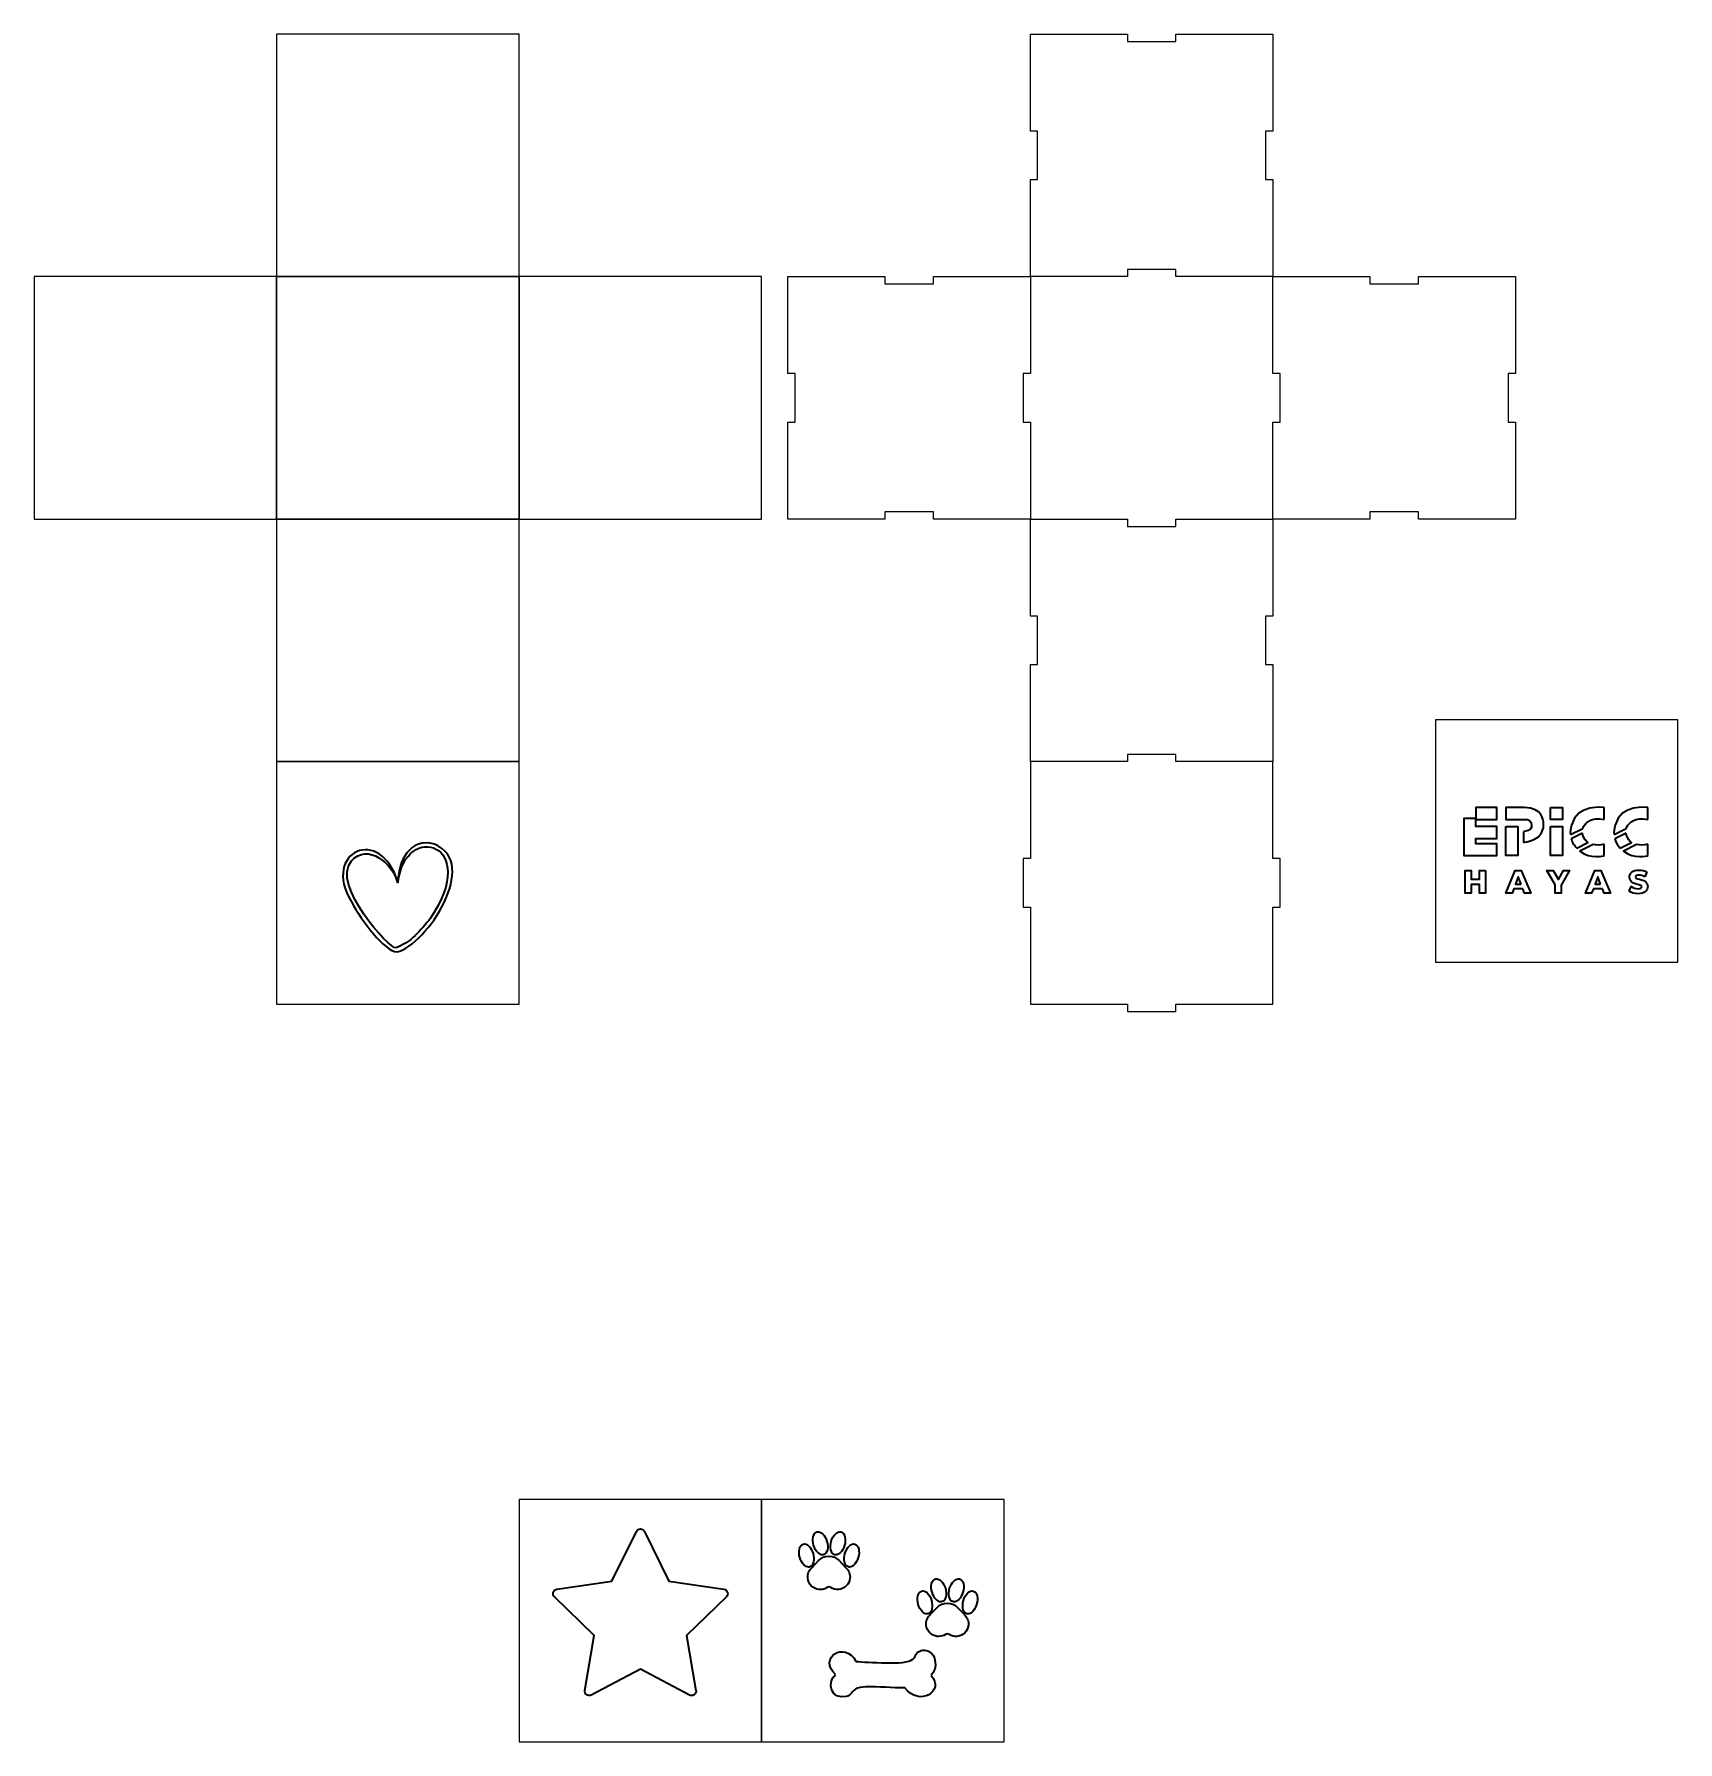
# Model space of a CAD drawing. Header units: centimetres. Extents: x 1688 to 1995, y 2111 to 2191.
# Drawn here: x 1851.4 to 1919.2, y 2111.2 to 2181.6 of the extents above; entities that cross this region are included whole.
import ezdxf

# ---------------------------------------------------------------- set-up
doc = ezdxf.new("R2010")
doc.units = ezdxf.units.CM
doc.layers.add('PDF_Capa 1', color=7, linetype='Continuous', true_color=0xc80000)

msp = doc.modelspace()

# ---------------------------------------------------------------- linework, layer by layer
for points in [[(1861.394, 2181.619), (1861.394, 2171.619), (1871.394, 2171.619), (1871.394, 2181.619), (1861.394, 2181.619)], [(1851.394, 2171.619), (1851.394, 2161.619), (1861.394, 2161.619), (1861.394, 2171.619), (1851.394, 2171.619)], [(1861.394, 2171.619), (1861.394, 2161.619), (1871.394, 2161.619), (1871.394, 2171.619), (1861.394, 2171.619)], [(1871.394, 2171.619), (1871.394, 2161.619), (1881.394, 2161.619), (1881.394, 2171.619), (1871.394, 2171.619)], [(1861.394, 2161.619), (1861.394, 2151.619), (1871.394, 2151.619), (1871.394, 2161.619), (1861.394, 2161.619)], [(1909.18, 2153.346), (1909.18, 2143.346), (1919.18, 2143.346), (1919.18, 2153.346), (1909.18, 2153.346)], [(1861.394, 2151.619), (1861.394, 2141.619), (1871.394, 2141.619), (1871.394, 2151.619), (1861.394, 2151.619)], [(1871.394, 2121.199), (1871.394, 2111.199), (1881.394, 2111.199), (1881.394, 2121.199), (1871.394, 2121.199)], [(1881.394, 2121.199), (1881.394, 2111.199), (1891.394, 2111.199), (1891.394, 2121.199), (1881.394, 2121.199)]]:
    msp.add_lwpolyline(points)
at = {"layer": 'PDF_Capa 1'}
for points in [[(1892.478, 2171.619), (1892.478, 2175.619), (1892.778, 2175.619), (1892.778, 2177.619), (1892.478, 2177.619), (1892.478, 2181.619), (1896.478, 2181.619), (1896.478, 2181.319), (1898.478, 2181.319), (1898.478, 2181.619), (1902.478, 2181.619), (1902.478, 2177.619), (1902.178, 2177.619), (1902.178, 2175.619), (1902.478, 2175.619), (1902.478, 2171.619), (1898.478, 2171.619), (1898.478, 2171.919), (1896.478, 2171.919), (1896.478, 2171.619), (1892.478, 2171.619)], [(1892.478, 2171.619), (1892.478, 2167.619), (1892.178, 2167.619), (1892.178, 2165.619), (1892.478, 2165.619), (1892.478, 2161.619), (1896.478, 2161.619), (1896.478, 2161.319), (1898.478, 2161.319), (1898.478, 2161.619), (1902.478, 2161.619), (1902.478, 2165.619), (1902.778, 2165.619), (1902.778, 2167.619), (1902.478, 2167.619), (1902.478, 2171.619), (1898.478, 2171.619), (1898.478, 2171.919), (1896.478, 2171.919), (1896.478, 2171.619), (1892.478, 2171.619)], [(1882.478, 2161.619), (1882.478, 2165.619), (1882.778, 2165.619), (1882.778, 2167.619), (1882.478, 2167.619), (1882.478, 2171.619), (1886.478, 2171.619), (1886.478, 2171.319), (1888.478, 2171.319), (1888.478, 2171.619), (1892.478, 2171.619), (1892.478, 2167.619), (1892.178, 2167.619), (1892.178, 2165.619), (1892.478, 2165.619), (1892.478, 2161.619), (1888.478, 2161.619), (1888.478, 2161.919), (1886.478, 2161.919), (1886.478, 2161.619), (1882.478, 2161.619)], [(1902.478, 2161.619), (1902.478, 2165.619), (1902.778, 2165.619), (1902.778, 2167.619), (1902.478, 2167.619), (1902.478, 2171.619), (1906.478, 2171.619), (1906.478, 2171.319), (1908.478, 2171.319), (1908.478, 2171.619), (1912.478, 2171.619), (1912.478, 2167.619), (1912.178, 2167.619), (1912.178, 2165.619), (1912.478, 2165.619), (1912.478, 2161.619), (1908.478, 2161.619), (1908.478, 2161.919), (1906.478, 2161.919), (1906.478, 2161.619), (1902.478, 2161.619)], [(1892.478, 2151.619), (1892.478, 2155.619), (1892.778, 2155.619), (1892.778, 2157.619), (1892.478, 2157.619), (1892.478, 2161.619), (1896.478, 2161.619), (1896.478, 2161.319), (1898.478, 2161.319), (1898.478, 2161.619), (1902.478, 2161.619), (1902.478, 2157.619), (1902.178, 2157.619), (1902.178, 2155.619), (1902.478, 2155.619), (1902.478, 2151.619), (1898.478, 2151.619), (1898.478, 2151.919), (1896.478, 2151.919), (1896.478, 2151.619), (1892.478, 2151.619)], [(1892.478, 2151.619), (1892.478, 2147.619), (1892.178, 2147.619), (1892.178, 2145.619), (1892.478, 2145.619), (1892.478, 2141.619), (1896.478, 2141.619), (1896.478, 2141.319), (1898.478, 2141.319), (1898.478, 2141.619), (1902.478, 2141.619), (1902.478, 2145.619), (1902.778, 2145.619), (1902.778, 2147.619), (1902.478, 2147.619), (1902.478, 2151.619), (1898.478, 2151.619), (1898.478, 2151.919), (1896.478, 2151.919), (1896.478, 2151.619), (1892.478, 2151.619)]]:
    msp.add_lwpolyline(points, dxfattribs=at)
at = {"layer": 'PDF_Capa 1', "color": 1, "lineweight": 35, "true_color": 0xf40000}
for points in [[(1910.848, 2149.281), (1910.357, 2149.281), (1910.357, 2147.745), (1910.739, 2147.745), (1910.848, 2147.745), (1911.712, 2147.745), (1911.712, 2148.236), (1910.848, 2148.236), (1910.848, 2148.452), (1911.712, 2148.452), (1911.712, 2148.943), (1910.848, 2148.943), (1910.848, 2149.235), (1911.712, 2149.235), (1911.712, 2149.725), (1910.848, 2149.725)], [(1913.934, 2149.725), (1914.425, 2149.725), (1914.425, 2149.235), (1913.934, 2149.235)], [(1912.089, 2148.943), (1912.58, 2148.943), (1912.58, 2147.749), (1912.089, 2147.749)], [(1913.934, 2148.943), (1914.425, 2148.943), (1914.425, 2147.749), (1913.934, 2147.749)], [(1911.254, 2147.132), (1911.254, 2146.192), (1911.003, 2146.192), (1911.003, 2146.559), (1910.661, 2146.559), (1910.661, 2146.192), (1910.41, 2146.192), (1910.41, 2147.132), (1910.661, 2147.132), (1910.661, 2146.779), (1911.003, 2146.779), (1911.003, 2147.132)], [(1912.786, 2146.375), (1912.411, 2146.375), (1912.342, 2146.192), (1912.086, 2146.192), (1912.477, 2147.132), (1912.724, 2147.132), (1913.117, 2146.192), (1912.856, 2146.192)], [(1914.368, 2146.529), (1914.368, 2146.192), (1914.117, 2146.192), (1914.117, 2146.533), (1913.779, 2147.132), (1914.043, 2147.132), (1914.254, 2146.759), (1914.464, 2147.132), (1914.707, 2147.132)], [(1916.07, 2146.375), (1915.695, 2146.375), (1915.625, 2146.192), (1915.369, 2146.192), (1915.761, 2147.132), (1916.008, 2147.132), (1916.4, 2146.192), (1916.139, 2146.192)], [(1912.713, 2146.571), (1912.599, 2146.872), (1912.485, 2146.571)], [(1915.996, 2146.571), (1915.882, 2146.872), (1915.768, 2146.571)]]:
    msp.add_lwpolyline(points, close=True, dxfattribs=at)
for points in [[(1912.856, 2149.725), (1912.089, 2149.725), (1912.089, 2149.235), (1912.58, 2149.235), (1912.949, 2149.235)], [(1916.137, 2149.235), (1916.137, 2149.725)], [(1917.936, 2149.235), (1917.936, 2149.725)], [(1912.809, 2148.722), (1912.809, 2148.292)], [(1914.748, 2148.609), (1915.255, 2148.866)], [(1915.246, 2148.672), (1914.781, 2148.437)], [(1914.798, 2149.002), (1914.798, 2149.002)], [(1916.547, 2148.609), (1917.053, 2148.866)], [(1917.045, 2148.672), (1916.58, 2148.437)], [(1916.596, 2149.002), (1916.596, 2149.002)], [(1916.138, 2147.745), (1916.138, 2148.215)], [(1917.936, 2147.745), (1917.936, 2148.215)], [(1917.9, 2147.069), (1917.822, 2146.872)]]:
    msp.add_lwpolyline(points, dxfattribs=at)
for points in [[(1915.008, 2148.053), (1915.464, 2148.284, -0.01067), (1915.448, 2148.292)], [(1915.682, 2148.206), (1915.143, 2147.933, 0.015153), (1915.168, 2147.915)], [(1916.806, 2148.053), (1917.262, 2148.284, -0.008586), (1917.247, 2148.292)], [(1917.48, 2148.206), (1916.941, 2147.933, 0.015153), (1916.967, 2147.915)], [(1917.17, 2146.277), (1917.252, 2146.473, 0.145835), (1917.545, 2146.38)]]:
    msp.add_lwpolyline(points, format="xyb", dxfattribs=at)
at = {"layer": 'PDF_Capa 1', "color": 12, "lineweight": 35, "true_color": 0xbe0000}
msp.add_lwpolyline([(1872.848, 2117.177, -0.285315), (1872.801, 2117.367, -0.285214), (1872.951, 2117.493), (1875.215, 2117.822), (1876.228, 2119.875, -0.285632), (1876.394, 2119.978, -0.285502), (1876.56, 2119.875), (1877.572, 2117.822), (1879.837, 2117.493, -0.285309), (1879.986, 2117.367, -0.285243), (1879.94, 2117.177), (1878.301, 2115.58), (1878.688, 2113.323, -0.28523), (1878.614, 2113.142, -0.158526), (1878.506, 2113.107, -0.121447), (1878.42, 2113.128), (1876.394, 2114.194), (1874.368, 2113.128, -0.285348), (1874.174, 2113.142, -0.285277), (1874.1, 2113.323), (1874.487, 2115.58)], format="xyb", close=True, dxfattribs=at)
at = {"layer": 'PDF_Capa 1', "color": 1, "lineweight": 35, "true_color": 0xff0909}
for points in [[(1883.754, 2117.483, -0.355332), (1883.297, 2117.95, -0.243791), (1883.477, 2118.394), (1883.744, 2118.674, -0.208439), (1884.168, 2118.857, -0.208444), (1884.592, 2118.674), (1884.872, 2118.381, -0.243252), (1885.036, 2117.943, -0.349976), (1884.579, 2117.483, -0.173966), (1884.245, 2117.561, 0.306484), (1884.088, 2117.561, -0.140529), (1883.812, 2117.48)], [(1888.638, 2115.548, -0.355332), (1888.182, 2116.015, -0.243791), (1888.361, 2116.459), (1888.628, 2116.739, -0.208439), (1889.052, 2116.922, -0.208444), (1889.476, 2116.739), (1889.756, 2116.446, -0.243252), (1889.92, 2116.008, -0.349976), (1889.463, 2115.548, -0.173966), (1889.129, 2115.626, 0.306484), (1888.972, 2115.626, -0.140529), (1888.696, 2115.545)]]:
    msp.add_lwpolyline(points, format="xyb", dxfattribs=at)
at = {"layer": 'PDF_Capa 1', "color": 20, "lineweight": 35, "true_color": 0xf42900}
for points in [[(1866.394, 2146.619), (1866.705, 2149.218), (1869.826, 2148.227), (1867.74, 2145.17)], [(1866.394, 2146.619), (1865.722, 2149.024), (1863.213, 2147.923), (1864.478, 2145.832)], [(1867.9, 2148.211), (1866.908, 2148.544), (1866.376, 2147.465), (1866.394, 2146.619)], [(1864.475, 2147.531), (1865.164, 2148.288), (1866.171, 2147.41), (1866.394, 2146.619)], [(1866.36, 2143.776), (1867.569, 2144.055), (1869.816, 2147.457), (1867.9, 2148.211)], [(1866.304, 2143.939), (1866.088, 2143.879), (1863.623, 2146.51), (1864.475, 2147.531)], [(1864.478, 2145.832), (1864.92, 2145.053), (1865.834, 2143.798), (1866.36, 2143.776)], [(1867.74, 2145.17), (1867.36, 2144.667), (1866.908, 2144.158), (1866.304, 2143.939)]]:
    msp.add_open_spline(points, degree=3, dxfattribs=at)
at = {"layer": 'PDF_Capa 1', "color": 1, "lineweight": 35, "true_color": 0xf40000}
for points in [[(1913.635, 2149.153), (1913.635, 2149.153), (1913.6, 2149.725), (1912.856, 2149.725)], [(1912.949, 2149.235), (1912.949, 2149.235), (1913.176, 2149.218), (1913.143, 2148.953)], [(1916.137, 2149.725), (1916.138, 2149.725), (1915.021, 2149.887), (1914.798, 2149.002)], [(1915.279, 2148.934), (1915.38, 2149.105), (1915.62, 2149.354), (1916.137, 2149.235)], [(1917.936, 2149.725), (1917.936, 2149.725), (1916.819, 2149.887), (1916.596, 2149.002)], [(1917.077, 2148.934), (1917.178, 2149.105), (1917.419, 2149.354), (1917.936, 2149.235)], [(1912.809, 2148.292), (1912.809, 2148.292), (1913.766, 2148.346), (1913.635, 2149.153)], [(1913.143, 2148.953), (1913.143, 2148.953), (1913.143, 2148.763), (1912.809, 2148.722)], [(1914.798, 2149.002), (1914.75, 2148.857), (1914.738, 2148.726), (1914.748, 2148.609)], [(1915.448, 2148.292), (1915.315, 2148.432), (1915.262, 2148.564), (1915.246, 2148.672)], [(1915.255, 2148.866), (1915.266, 2148.909), (1915.279, 2148.934), (1915.279, 2148.934)], [(1916.596, 2149.002), (1916.549, 2148.857), (1916.536, 2148.726), (1916.547, 2148.609)], [(1917.247, 2148.292), (1917.113, 2148.432), (1917.06, 2148.564), (1917.045, 2148.672)], [(1917.053, 2148.866), (1917.064, 2148.909), (1917.077, 2148.934), (1917.077, 2148.934)], [(1914.781, 2148.437), (1914.832, 2148.269), (1914.925, 2148.141), (1915.008, 2148.053)], [(1915.168, 2147.915), (1915.542, 2147.588), (1916.138, 2147.745), (1916.138, 2147.745)], [(1916.138, 2148.215), (1915.975, 2148.159), (1915.81, 2148.174), (1915.682, 2148.206)], [(1916.58, 2148.437), (1916.63, 2148.269), (1916.724, 2148.141), (1916.806, 2148.053)], [(1916.967, 2147.915), (1917.34, 2147.588), (1917.936, 2147.745), (1917.936, 2147.745)], [(1917.936, 2148.215), (1917.773, 2148.159), (1917.608, 2148.174), (1917.48, 2148.206)], [(1917.185, 2146.846), (1917.185, 2147.014), (1917.314, 2147.151), (1917.578, 2147.151)], [(1917.578, 2147.151), (1917.693, 2147.151), (1917.812, 2147.123), (1917.9, 2147.069)], [(1917.689, 2146.457), (1917.689, 2146.606), (1917.185, 2146.497), (1917.185, 2146.846)], [(1917.576, 2146.944), (1917.471, 2146.944), (1917.433, 2146.907), (1917.433, 2146.86)], [(1917.433, 2146.86), (1917.433, 2146.716), (1917.936, 2146.823), (1917.936, 2146.477)], [(1917.936, 2146.477), (1917.936, 2146.313), (1917.807, 2146.174), (1917.543, 2146.174)], [(1917.545, 2146.38), (1917.649, 2146.38), (1917.689, 2146.411), (1917.689, 2146.457)], [(1917.822, 2146.872), (1917.737, 2146.92), (1917.654, 2146.944), (1917.576, 2146.944)], [(1917.543, 2146.174), (1917.398, 2146.174), (1917.253, 2146.215), (1917.17, 2146.277)]]:
    msp.add_open_spline(points, degree=3, dxfattribs=at)
at = {"layer": 'PDF_Capa 1', "color": 1, "lineweight": 35, "true_color": 0xff0909}
for points in [[(1883.538, 2119.304), (1883.503, 2119.426), (1883.497, 2119.549), (1883.519, 2119.652)], [(1883.519, 2119.652), (1883.545, 2119.761), (1883.6, 2119.832), (1883.677, 2119.854)], [(1883.677, 2119.854), (1883.754, 2119.877), (1883.837, 2119.845), (1883.918, 2119.767)], [(1883.918, 2119.767), (1883.991, 2119.693), (1884.053, 2119.587), (1884.088, 2119.465)], [(1884.265, 2119.465), (1884.3, 2119.587), (1884.361, 2119.693), (1884.435, 2119.767)], [(1884.435, 2119.767), (1884.512, 2119.845), (1884.599, 2119.877), (1884.676, 2119.854)], [(1884.676, 2119.854), (1884.753, 2119.832), (1884.808, 2119.761), (1884.833, 2119.652)], [(1884.833, 2119.652), (1884.856, 2119.552), (1884.849, 2119.426), (1884.814, 2119.304)], [(1882.97, 2118.802), (1882.934, 2118.925), (1882.928, 2119.047), (1882.95, 2119.15)], [(1882.95, 2119.15), (1882.976, 2119.259), (1883.031, 2119.33), (1883.108, 2119.352)], [(1883.108, 2119.352), (1883.262, 2119.397), (1883.442, 2119.227), (1883.516, 2118.963)], [(1883.516, 2118.963), (1883.551, 2118.841), (1883.558, 2118.719), (1883.535, 2118.616)], [(1883.709, 2119.002), (1883.635, 2119.076), (1883.574, 2119.182), (1883.538, 2119.304)], [(1883.898, 2118.908), (1883.834, 2118.908), (1883.77, 2118.941), (1883.709, 2119.002)], [(1884.107, 2119.117), (1884.081, 2119.008), (1884.027, 2118.937), (1883.95, 2118.915)], [(1884.088, 2119.465), (1884.123, 2119.343), (1884.13, 2119.22), (1884.107, 2119.117)], [(1884.245, 2119.117), (1884.223, 2119.217), (1884.229, 2119.343), (1884.265, 2119.465)], [(1884.403, 2118.915), (1884.326, 2118.937), (1884.271, 2119.008), (1884.245, 2119.117)], [(1884.644, 2119.002), (1884.579, 2118.941), (1884.515, 2118.908), (1884.451, 2118.908)], [(1884.814, 2119.304), (1884.779, 2119.182), (1884.718, 2119.076), (1884.644, 2119.002)], [(1884.814, 2118.616), (1884.791, 2118.715), (1884.798, 2118.841), (1884.833, 2118.963)], [(1884.833, 2118.963), (1884.91, 2119.227), (1885.09, 2119.397), (1885.241, 2119.352)], [(1885.241, 2119.352), (1885.318, 2119.33), (1885.373, 2119.259), (1885.399, 2119.15)], [(1885.399, 2119.15), (1885.421, 2119.05), (1885.415, 2118.925), (1885.379, 2118.802)], [(1883.14, 2118.5), (1883.066, 2118.574), (1883.005, 2118.68), (1882.97, 2118.802)], [(1883.33, 2118.407), (1883.265, 2118.407), (1883.201, 2118.439), (1883.14, 2118.5)], [(1883.378, 2118.413), (1883.362, 2118.41), (1883.346, 2118.407), (1883.33, 2118.407)], [(1883.535, 2118.616), (1883.51, 2118.506), (1883.455, 2118.436), (1883.378, 2118.413)], [(1883.95, 2118.915), (1883.93, 2118.908), (1883.914, 2118.908), (1883.898, 2118.908)], [(1884.451, 2118.908), (1884.435, 2118.908), (1884.419, 2118.912), (1884.403, 2118.915)], [(1884.971, 2118.413), (1884.894, 2118.436), (1884.84, 2118.506), (1884.814, 2118.616)], [(1885.02, 2118.407), (1885.004, 2118.407), (1884.987, 2118.41), (1884.971, 2118.413)], [(1885.209, 2118.5), (1885.151, 2118.439), (1885.084, 2118.407), (1885.02, 2118.407)], [(1885.379, 2118.802), (1885.344, 2118.68), (1885.283, 2118.574), (1885.209, 2118.5)], [(1888.423, 2117.369), (1888.387, 2117.491), (1888.381, 2117.614), (1888.403, 2117.717)], [(1888.403, 2117.717), (1888.429, 2117.826), (1888.484, 2117.897), (1888.561, 2117.919)], [(1888.561, 2117.919), (1888.638, 2117.942), (1888.721, 2117.91), (1888.802, 2117.832)], [(1888.802, 2117.832), (1888.875, 2117.758), (1888.937, 2117.652), (1888.972, 2117.53)], [(1888.972, 2117.53), (1889.007, 2117.408), (1889.014, 2117.286), (1888.991, 2117.183)], [(1889.129, 2117.183), (1889.107, 2117.282), (1889.113, 2117.408), (1889.149, 2117.53)], [(1889.149, 2117.53), (1889.184, 2117.652), (1889.245, 2117.758), (1889.319, 2117.832)], [(1889.319, 2117.832), (1889.396, 2117.91), (1889.483, 2117.942), (1889.56, 2117.919)], [(1889.56, 2117.919), (1889.637, 2117.897), (1889.692, 2117.826), (1889.717, 2117.717)], [(1889.717, 2117.717), (1889.74, 2117.617), (1889.733, 2117.491), (1889.698, 2117.369)], [(1883.812, 2117.48), (1883.792, 2117.48), (1883.773, 2117.48), (1883.754, 2117.483)], [(1887.854, 2116.867), (1887.818, 2116.99), (1887.812, 2117.112), (1887.835, 2117.215)], [(1887.835, 2117.215), (1887.86, 2117.324), (1887.915, 2117.395), (1887.992, 2117.417)], [(1888.024, 2116.565), (1887.95, 2116.639), (1887.889, 2116.745), (1887.854, 2116.867)], [(1887.992, 2117.417), (1888.146, 2117.462), (1888.326, 2117.292), (1888.4, 2117.028)], [(1888.4, 2117.028), (1888.435, 2116.906), (1888.442, 2116.784), (1888.419, 2116.681)], [(1888.593, 2117.067), (1888.519, 2117.141), (1888.458, 2117.247), (1888.423, 2117.369)], [(1888.782, 2116.973), (1888.718, 2116.973), (1888.654, 2117.006), (1888.593, 2117.067)], [(1888.834, 2116.98), (1888.814, 2116.973), (1888.798, 2116.973), (1888.782, 2116.973)], [(1888.991, 2117.183), (1888.966, 2117.073), (1888.911, 2117.002), (1888.834, 2116.98)], [(1889.287, 2116.98), (1889.21, 2117.002), (1889.155, 2117.073), (1889.129, 2117.183)], [(1889.335, 2116.973), (1889.319, 2116.973), (1889.303, 2116.977), (1889.287, 2116.98)], [(1889.528, 2117.067), (1889.463, 2117.006), (1889.399, 2116.973), (1889.335, 2116.973)], [(1889.698, 2117.369), (1889.663, 2117.247), (1889.602, 2117.141), (1889.528, 2117.067)], [(1889.698, 2116.681), (1889.676, 2116.78), (1889.682, 2116.906), (1889.717, 2117.028)], [(1889.717, 2117.028), (1889.794, 2117.292), (1889.974, 2117.462), (1890.125, 2117.417)], [(1890.263, 2116.867), (1890.228, 2116.745), (1890.167, 2116.639), (1890.093, 2116.565)], [(1890.125, 2117.417), (1890.202, 2117.395), (1890.257, 2117.324), (1890.283, 2117.215)], [(1890.283, 2117.215), (1890.305, 2117.115), (1890.299, 2116.99), (1890.263, 2116.867)], [(1888.214, 2116.472), (1888.149, 2116.472), (1888.085, 2116.504), (1888.024, 2116.565)], [(1888.262, 2116.478), (1888.246, 2116.475), (1888.23, 2116.472), (1888.214, 2116.472)], [(1888.419, 2116.681), (1888.394, 2116.571), (1888.339, 2116.501), (1888.262, 2116.478)], [(1889.855, 2116.478), (1889.778, 2116.501), (1889.724, 2116.571), (1889.698, 2116.681)], [(1889.904, 2116.472), (1889.888, 2116.472), (1889.871, 2116.475), (1889.855, 2116.478)], [(1890.093, 2116.565), (1890.035, 2116.504), (1889.968, 2116.472), (1889.904, 2116.472)], [(1888.696, 2115.545), (1888.676, 2115.545), (1888.657, 2115.545), (1888.638, 2115.548)]]:
    msp.add_open_spline(points, degree=3, dxfattribs=at)
at = {"layer": 'PDF_Capa 1', "color": 12, "lineweight": 35, "true_color": 0xdf0000}
for points in [[(1884.443, 2113.979), (1883.701, 2114.643), (1884.825, 2115.398), (1885.284, 2114.51)], [(1887.636, 2114.61), (1887.701, 2114.672), (1887.743, 2114.736), (1887.767, 2114.818)], [(1887.767, 2114.818), (1887.868, 2114.971), (1888.056, 2115.013), (1888.246, 2114.948)], [(1888.246, 2114.948), (1888.617, 2114.823), (1888.661, 2114.207), (1888.385, 2113.94)], [(1885.284, 2114.51), (1885.753, 2114.5), (1887.317, 2114.334), (1887.636, 2114.61)], [(1884.883, 2113.063), (1884.272, 2112.934), (1884.05, 2113.602), (1884.443, 2113.979)], [(1885.261, 2113.378), (1885.124, 2113.273), (1885.062, 2113.106), (1884.883, 2113.063)], [(1885.692, 2113.463), (1885.557, 2113.454), (1885.363, 2113.437), (1885.261, 2113.378)], [(1887.305, 2113.432), (1886.769, 2113.413), (1886.226, 2113.485), (1885.692, 2113.463)], [(1888.385, 2113.94), (1888.97, 2113.308), (1887.894, 2112.612), (1887.305, 2113.432)]]:
    msp.add_open_spline(points, degree=3, dxfattribs=at)

doc.saveas('drawing.dxf')
